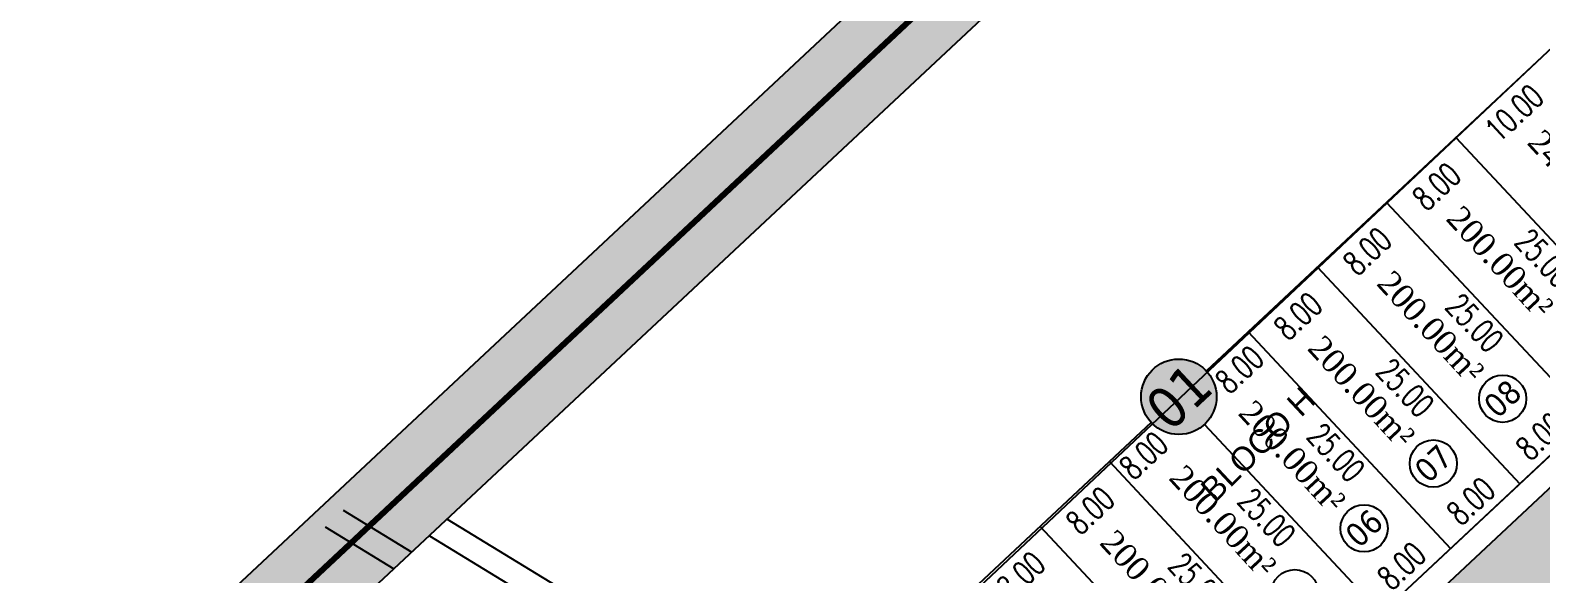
# Model space of a CAD drawing. Header units: metres. Extents: x 437145 to 437701, y 9614495 to 9615043.
# Drawn here: x 437145.4 to 437272.8, y 9614732.3 to 9614778.1 of the extents above; entities that cross this region are included whole.
import ezdxf

# ---------------------------------------------------------------- set-up
doc = ezdxf.new("R2010")
doc.units = ezdxf.units.M
doc.header["$PDMODE"] = 35
doc.header["$PDSIZE"] = 0.1
doc.linetypes.add('HIDDEN', pattern=[9.524999999999995, 6.349999999999998, -3.174999999999998])
for name, color, linetype in [('ADUTORA', 90, 'Continuous'), ('Auxiliar', 7, 'Continuous'), ('COTAS', 10, 'Continuous'), ('Layer3', 1, 'Continuous'), ('M_FIO', 32, 'Continuous'), ('ÁREA', 7, 'Continuous')]:
    doc.layers.add(name, color=color, linetype=linetype)
doc.styles.add('ARIAL', font='arial.ttf')
doc.styles.add('COTAS', font='romans.shx', dxfattribs={"width": 0.7})
doc.styles.add('symplex', font='simplex.shx', dxfattribs={"bigfont": 'bigfont.shx'})
doc.styles.add('tahoma', font='tahoma.ttf')
doc.styles.add('ÁREA', font='times.ttf', dxfattribs={"height": 2})
doc.dimstyles.new('C-75', dxfattribs={"dimtxt": 2, "dimasz": 0.2, "dimexe": 0, "dimexo": 0, "dimgap": 1, "dimtad": 0, "dimzin": 4, "dimdsep": 46, "dimtxsty": 'COTAS', "dimblk1": 'BOL-COT', "dimblk2": 'BOL-COT', "dimsah": 1, "dimcen": 0.1, "dimse1": 1, "dimse2": 1, "dimsd1": 1, "dimsd2": 1, "dimclrd": 8, "dimclre": 256, "dimaunit": 1, "dimadec": 3, "dimazin": 0, "dimtfac": 0.5, "dimtix": 1, "dimtmove": 0, "dimatfit": 3, "dimldrblk": 'BOL-COT', "dimfxl": 1, "dimtolj": 1, "dimtzin": 0, "dimarcsym": 0})

# ---------------------------------------------------------------- blocks, each defined once
blk = doc.blocks.new('*D224')
at = {"layer": 'Defpoints', "color": 0, "transparency": 16777216}
for p in [(2461.771410640294, 1186.543914005491), (2460.249715135805, 1161.54385989643), (2461.772299326165, 1161.543914020392)]:
    blk.add_point(p, dxfattribs=at)
at = {"layer": 'Layer3', "transparency": 16777216, "insert": (2460.24927079287, 1174.043859888979), "char_height": 2, "attachment_point": 5, "rotation": 270.00203671798795, "style": 'COTAS'}
blk.add_mtext('\\A1;25.00', dxfattribs=at)
blk = doc.blocks.new('BOL-COT')
at = {"layer": 'COTAS'}
for p, q in [((-1.999999999999943, 8.53e-14), (2, 8.53e-14)), ((0, -2.999999999999971), (0, 3.000000000000028))]:
    blk.add_line(p, q, dxfattribs=at)
blk.add_circle((0, 0), 0.4, dxfattribs=at)
blk = doc.blocks.new('*D225')
at = {"layer": 'Defpoints', "color": 0, "transparency": 16777216}
for p in [(2453.771410644544, 1186.543629626143), (2461.771410640294, 1186.543914005491), (2461.771478325903, 1184.639820520166)]:
    blk.add_point(p, dxfattribs=at)
at = {"layer": 'Layer3', "transparency": 16777216, "insert": (2457.771478328028, 1184.639678330491), "char_height": 2, "attachment_point": 5, "rotation": 0.0020367170540038534, "style": 'COTAS'}
blk.add_mtext('\\A1;8.00', dxfattribs=at)
blk = doc.blocks.new('*D227')
at = {"layer": 'Defpoints', "color": 0, "transparency": 16777216}
for p in [(2469.771410637384, 1186.544218823645), (2468.249715125793, 1161.544164718358), (2469.77229932244, 1161.544218842271)]:
    blk.add_point(p, dxfattribs=at)
at = {"layer": 'Layer3', "transparency": 16777216, "insert": (2468.249270783266, 1174.044164709045), "char_height": 2, "attachment_point": 5, "rotation": 270.00203671612064, "style": 'COTAS'}
blk.add_mtext('\\A1;25.00', dxfattribs=at)
blk = doc.blocks.new('*D228')
at = {"layer": 'Defpoints', "color": 0, "transparency": 16777216}
for p in [(2461.771410641576, 1186.543934449884), (2469.771410637385, 1186.544218823645), (2469.771478321663, 1184.640125349495)]:
    blk.add_point(p, dxfattribs=at)
at = {"layer": 'Layer3', "transparency": 16777216, "insert": (2465.771478323758, 1184.639983162615), "char_height": 2, "attachment_point": 5, "rotation": 0.002036677033337286, "style": 'COTAS'}
blk.add_mtext('\\A1;8.00', dxfattribs=at)
blk = doc.blocks.new('*D230')
at = {"layer": 'Defpoints', "color": 0, "transparency": 16777216}
for p in [(2477.771410632437, 1186.544503208581), (2476.249715128355, 1161.544449097657), (2477.772299318307, 1161.544503221619)]:
    blk.add_point(p, dxfattribs=at)
at = {"layer": 'Layer3', "transparency": 16777216, "insert": (2476.24927078542, 1174.044449091138), "char_height": 2, "attachment_point": 5, "rotation": 270.0020367179878, "style": 'COTAS'}
blk.add_mtext('\\A1;25.00', dxfattribs=at)
blk = doc.blocks.new('*D231')
at = {"layer": 'Defpoints', "color": 0, "transparency": 16777216}
for p in [(2485.772237140143, 1163.293749837536), (2477.772299315979, 1161.544482777226), (2485.772299311963, 1161.544767156574)]:
    blk.add_point(p, dxfattribs=at)
at = {"layer": 'Layer3', "transparency": 16777216, "insert": (2481.772237142152, 1163.293607647862), "char_height": 2, "attachment_point": 5, "rotation": 0.0020367170539408283, "style": 'COTAS'}
blk.add_mtext('\\A1;8.00', dxfattribs=at)
blk = doc.blocks.new('*D232')
at = {"layer": 'Defpoints', "color": 0, "transparency": 16777216}
for p in [(2485.771410627082, 1186.544767143535), (2484.249715119449, 1161.544713032672), (2485.772299311962, 1161.544767156574)]:
    blk.add_point(p, dxfattribs=at)
at = {"layer": 'Layer3', "transparency": 16777216, "insert": (2484.24927077701, 1174.044713026153), "char_height": 2, "attachment_point": 5, "rotation": 270.00203671571995, "style": 'COTAS'}
blk.add_mtext('\\A1;25.00', dxfattribs=at)
blk = doc.blocks.new('*D233')
at = {"layer": 'Defpoints', "color": 0, "transparency": 16777216}
for p in [(2493.772237134322, 1163.29405466314), (2485.772299310391, 1161.544787599105), (2493.772299306142, 1161.545071978453)]:
    blk.add_point(p, dxfattribs=at)
at = {"layer": 'Layer3', "transparency": 16777216, "insert": (2489.772237136447, 1163.293912473466), "char_height": 2, "attachment_point": 5, "rotation": 0.0020367170540038534, "style": 'COTAS'}
blk.add_mtext('\\A1;8.00', dxfattribs=at)
blk = doc.blocks.new('*D234')
at = {"layer": 'Defpoints', "color": 0, "transparency": 16777216}
for p in [(2493.771410620329, 1186.545071963552), (2492.24971511392, 1161.545017854494), (2493.772299306142, 1161.545071978453)]:
    blk.add_point(p, dxfattribs=at)
at = {"layer": 'Layer3', "transparency": 16777216, "insert": (2492.249270771014, 1174.045017847044), "char_height": 2, "attachment_point": 5, "rotation": 270.0020367178546, "style": 'COTAS'}
blk.add_mtext('\\A1;25.00', dxfattribs=at)
blk = doc.blocks.new('*D235')
at = {"layer": 'Defpoints', "color": 0, "transparency": 16777216}
for p in [(2485.771410626441, 1186.544787584203), (2493.771410620329, 1186.545071963552), (2493.771478305938, 1184.640978474501)]:
    blk.add_point(p, dxfattribs=at)
at = {"layer": 'Layer3', "transparency": 16777216, "insert": (2489.771478308993, 1184.640836284827), "char_height": 2, "attachment_point": 5, "rotation": 0.002036717054473679, "style": 'COTAS'}
blk.add_mtext('\\A1;8.00', dxfattribs=at)
blk = doc.blocks.new('*D236')
at = {"layer": 'Defpoints', "color": 0, "transparency": 16777216}
for p in [(2501.772237131353, 1163.29433904435), (2493.772299307073, 1161.545071978453), (2501.772299303173, 1161.545356357801)]:
    blk.add_point(p, dxfattribs=at)
at = {"layer": 'Layer3', "transparency": 16777216, "insert": (2497.772237133303, 1163.294196854676), "char_height": 2, "attachment_point": 5, "rotation": 0.0020367170539121807, "style": 'COTAS'}
blk.add_mtext('\\A1;8.00', dxfattribs=at)
blk = doc.blocks.new('*D237')
at = {"layer": 'Defpoints', "color": 0, "transparency": 16777216}
for p in [(2501.771410617302, 1186.545356344763), (2500.24971511002, 1161.545302233839), (2501.772299303173, 1161.545356357801)]:
    blk.add_point(p, dxfattribs=at)
at = {"layer": 'Layer3', "transparency": 16777216, "insert": (2500.249270767085, 1174.04530222732), "char_height": 2, "attachment_point": 5, "rotation": 270.0020367179878, "style": 'COTAS'}
blk.add_mtext('\\A1;25.00', dxfattribs=at)
blk = doc.blocks.new('*D238')
at = {"layer": 'Defpoints', "color": 0, "transparency": 16777216}
for p in [(2493.771410622425, 1186.545071967277), (2501.771410617303, 1186.545356344763), (2501.771478302468, 1184.641262866888)]:
    blk.add_point(p, dxfattribs=at)
at = {"layer": 'Layer3', "transparency": 16777216, "insert": (2497.771478305028, 1184.641120678145), "char_height": 2, "attachment_point": 5, "rotation": 0.002036703714005118, "style": 'COTAS'}
blk.add_mtext('\\A1;8.00', dxfattribs=at)
blk = doc.blocks.new('*D240')
at = {"layer": 'Defpoints', "color": 0, "transparency": 16777216}
for p in [(2509.771410611307, 1186.545640722248), (2508.249715102802, 1161.545586609582), (2509.772299295198, 1161.545640733424)]:
    blk.add_point(p, dxfattribs=at)
at = {"layer": 'Layer3', "transparency": 16777216, "insert": (2508.249270760857, 1174.045586603993), "char_height": 2, "attachment_point": 5, "rotation": 270.00203671345196, "style": 'COTAS'}
blk.add_mtext('\\A1;25.00', dxfattribs=at)
blk = doc.blocks.new('*D241')
at = {"layer": 'Defpoints', "color": 0, "transparency": 16777216}
for p in [(2501.771410615323, 1186.5453563429), (2509.771410611307, 1186.545640722248), (2509.771478296916, 1184.641547233197)]:
    blk.add_point(p, dxfattribs=at)
at = {"layer": 'Layer3', "transparency": 16777216, "insert": (2505.771478298923, 1184.641405043523), "char_height": 2, "attachment_point": 5, "rotation": 0.0020367170539408283, "style": 'COTAS'}
blk.add_mtext('\\A1;8.00', dxfattribs=at)
blk = doc.blocks.new('*D243')
at = {"layer": 'Defpoints', "color": 0, "transparency": 16777216}
for p in [(2519.771410604265, 1186.545996193174), (2518.249715095643, 1161.545942082317), (2519.772299289029, 1161.545996206212)]:
    blk.add_point(p, dxfattribs=at)
at = {"layer": 'Layer3', "transparency": 16777216, "insert": (2518.24927075326, 1174.045942075798), "char_height": 2, "attachment_point": 5, "rotation": 270.0020367154532, "style": 'COTAS'}
blk.add_mtext('\\A1;25.00', dxfattribs=at)
blk = doc.blocks.new('*D244')
at = {"layer": 'Defpoints', "color": 0, "transparency": 16777216}
for p in [(2509.771410611307, 1186.545640722248), (2519.77141060636, 1186.545946695241), (2519.771467327558, 1184.692149143997)]:
    blk.add_point(p, dxfattribs=at)
at = {"layer": 'Layer3', "transparency": 16777216, "insert": (2514.771467330032, 1184.6919961575), "char_height": 2, "attachment_point": 5, "rotation": 0.0017530961168565568, "style": 'COTAS'}
blk.add_mtext('\\A1;10.00', dxfattribs=at)
blk = doc.blocks.new('*D857')
at = {"layer": 'Defpoints', "color": 0, "transparency": 16777216}
for p in [(2477.750999252511, 1185.862405460659), (2485.750999247097, 1185.862669397476), (2485.751036801012, 1184.724399520879)]:
    blk.add_point(p, dxfattribs=at)
at = {"layer": 'Layer3', "transparency": 16777216, "insert": (2483.088947931387, 1184.724311692971), "char_height": 2, "attachment_point": 5, "rotation": 0.0018903082142516224, "style": 'COTAS'}
blk.add_mtext('\\A1;8.00', dxfattribs=at)
blk = doc.blocks.new('*D858')
at = {"layer": 'Defpoints', "color": 0, "transparency": 16777216}
for p in [(2466.889901279728, 1186.083282564166), (2474.889901274373, 1186.083546499121), (2474.889938828024, 1184.945276610728)]:
    blk.add_point(p, dxfattribs=at)
at = {"layer": 'Layer3', "transparency": 16777216, "insert": (2472.22784995779, 1184.94518878344), "char_height": 2, "attachment_point": 5, "rotation": 0.001890294874023704, "style": 'COTAS'}
blk.add_mtext('\\A1;8.00', dxfattribs=at)
blk = doc.blocks.new('atutu')
h = blk.add_hatch(color=252)
h.dxf.hatch_style = 1
h.paths.add_polyline_path([(2863.27140678136, 1159.558238957408), (2832.441365581961, 1159.557143029156), (2829.269912204845, 1162.728995614085), (2829.271411739139, 1186.557193566445), (2822.271411752119, 1186.556761926371), (2822.269912194019, 1162.728213547128), (2819.09828051572, 1159.556668717745), (2712.443942977023, 1159.552877426478), (2709.272258869338, 1162.724336050782), (2709.271411981923, 1186.548470260906), (2702.271411822259, 1186.552842710498), (2702.272258873936, 1162.724087221879), (2699.100800246664, 1159.552403111342), (2531.943943363696, 1159.546461113128), (2528.772258974577, 1162.717918372113), (2528.771411935881, 1186.546327062282), (2521.771411945776, 1186.546083545643), (2521.772258983716, 1162.717701955098), (2518.600845955045, 1159.545986803579), (2436.443943144952, 1159.54306633431), (2433.2734401203, 1162.71334396522), (2433.272602327134, 1186.281645370978), (2426.272602420324, 1186.281645370978), (2426.281634772279, 928.7582939084205), (2433.281757170125, 928.7429307180973), (2433.279530455964, 991.3835418525669), (2436.438828028122, 994.5430630039009), (2521.436665092793, 994.5460849482151), (2521.436663749652, 994.5460745378914), (2524.218322191311, 994.5462978762192), (2531.21832219556, 994.5462978762192), (2534.779809492489, 994.5465489349843), (2534.768827719056, 994.5465589541527), (2792.106664956047, 994.5557081423284), (2795.278350587318, 991.384248027909), (2795.280577226275, 928.7558006759319), (2802.280577230408, 928.7558006759319), (2802.278350192495, 991.3954800054016), (2805.438827599015, 994.5561821426782), (2853.117648044625, 994.5578772801491), (2856.278350169154, 991.3973998952242), (2856.280577190186, 928.7582247092904), (2863.271366820345, 928.7582182477745)])
h.paths.add_polyline_path([(2612.272733265674, 1149.377741661254), (2612.277876275673, 1004.720887549552), (2609.106416146004, 1001.549201898608), (2561.449562127493, 1001.547507541585), (2558.277876297152, 1004.718967855308), (2558.272733288899, 1149.375821790058), (2561.444193402853, 1152.547507431689), (2609.101047624275, 1152.549201786849)], flags=16)
h.paths.add_polyline_path([(2619.272733261599, 1149.377990736025), (2622.444193176891, 1152.549676178354), (2670.101047609316, 1152.551370531651), (2673.272733240237, 1149.379910415369), (2673.277876248957, 1004.723056471306), (2670.106415938784, 1001.551370641547), (2622.449562099786, 1001.549676290113), (2619.277876271133, 1004.721136598247)], flags=16)
h.paths.add_polyline_path([(2551.272733292741, 1149.375572922039), (2551.277876301635, 1004.71871880475), (2548.106416166318, 1001.54703315008), (2500.449561969459, 1001.545338791195), (2497.277876336617, 1004.716798911202), (2497.27273331678, 1149.373653047118), (2500.444193430443, 1152.545338683161), (2548.101047658676, 1152.547033038321)], flags=16)
h.paths.add_polyline_path([(2680.272733235522, 1149.38015928525), (2683.444193349302, 1152.551844926882), (2731.101047563856, 1152.553539282042), (2734.272733212822, 1149.382079150859), (2734.277876221657, 1004.725225419137), (2731.106415716897, 1001.553539395663), (2683.449562278367, 1001.551845034915), (2680.27787624494, 1004.723305547941)], flags=16)
h.paths.add_polyline_path([(2490.272733319516, 1149.373404180962), (2490.27787634011, 1004.716550035733), (2487.106416225748, 1001.544864403415), (2436.452177504509, 1001.543063480738), (2433.279056522612, 1004.715958876866), (2433.27391435121, 1149.372558730054), (2436.44419347503, 1152.54306327771), (2487.101047690341, 1152.544864293519)], flags=16)
h.paths.add_polyline_path([(2741.272733208806, 1149.382328035641), (2744.444193322643, 1152.554013671684), (2792.101047538128, 1152.555708026844), (2795.272733186803, 1149.384247895661), (2795.277876196395, 1004.727393774647), (2792.106416082732, 1001.555708140466), (2744.449562452292, 1001.55401378158), (2741.277876218456, 1004.725474493909)], flags=16)
h.paths.add_polyline_path([(2802.272733183892, 1149.384496780443), (2805.444193296857, 1152.556182418349), (2853.101047503611, 1152.557876775372), (2856.272733159736, 1149.386416634875), (2856.277876169678, 1004.729562517586), (2853.106416056015, 1001.557876883405), (2805.449561822776, 1001.556182530108), (2802.277876191855, 1004.727642640802)], flags=16)
at = {"layer": 'Layer3', "ltscale": 5}
h = blk.add_hatch(dxfattribs=at)
h.set_pattern_fill('AR-SAND', color=49, scale=0.1)
h.set_pattern_definition([(37.50000000000001, (-475087.5949620029, -9591321.841822851), (-0.0062993358109608, 0.1926823769013159), [0, -0.152, 0, -0.17, 0, -0.1625]), (7.499999999999999, (-475087.5949620029, -9591321.841822851), (0.1769776705267727, 0.282214606522974), [0, -0.082, 0, -0.137, 0, -0.0525]), (327.5, (-475087.7179620029, -9591321.841822851), (0.3114141861751495, 0.0005659053536965), [0, -0.05, 0, -0.18, 0, -0.235]), (317.5, (-475087.7179620029, -9591321.841822851), (0.3006126604572294, 0.087767556493425), [0, -0.025, 0, -0.118, 0, -0.135])])
h.paths.add_polyline_path([(2864.465890253394, 1229.158218192268), (2384.964919384127, 1229.158218192268), (2384.964919384127, 1225.230022257525), (2864.465890253394, 1225.158218192268)])
h.paths.add_polyline_path([(2864.465890253394, 1225.158218192268), (2384.964919384127, 1225.230022257525), (2384.964919384127, 1221.158218192267), (2864.465890253394, 1221.158218192267)])
at = {"layer": 'Layer3'}
h = blk.add_hatch(color=101, dxfattribs=at)
h.dxf.hatch_style = 1
h.set_gradient(color1=(131, 236, 156), color2=(83, 228, 117), one_color=1, tint=0.6100000143051147)
h.paths.add_polyline_path([(2480.085511452193, 1184.359383661631, 1), (2475.457309813786, 1188.729622749943, 1)])
at = {"layer": 'Layer3', "color": 0}
for p, q in [((2461.771410639014, 1186.543934494588), (2461.772299326165, 1161.543914020392)), ((2469.771410636046, 1186.544218872073), (2469.772299322149, 1161.544198401603)), ((2485.771410625859, 1186.544787630769), (2485.772299311963, 1161.544767156574)), ((2493.771410620912, 1186.545072011981), (2493.772299307771, 1161.545051537785)), ((2501.771410616721, 1186.545356391329), (2501.772299302708, 1161.545335913408)), ((2509.771410610725, 1186.545640772539), (2509.77229929677, 1161.545620290893)), ((2477.7715237709, 1183.361746512684), (2477.772299318016, 1161.544482779089))]:
    blk.add_line(p, q, dxfattribs=at)
at = {"layer": 'Layer3', "color": 9}
for points in [[(2384.964919384127, 1229.158218192268), (2864.465890253394, 1229.158218192268)], [(2384.964919384127, 1221.158218192267), (2864.465890253394, 1221.158218192267)]]:
    blk.add_lwpolyline(points, dxfattribs=at)
at = {"layer": 'Layer3', "color": 0}
for points in [[(2419.748503233097, 1227.712133059609), (2421.568901361456, 1221.158218192267)], [(2425.656776719343, 1221.158218192267), (2435.271410654497, 1186.542992374259)], [(2474.588674385474, 1186.544390239152), (2435.271410653799, 1186.542992377985)], [(2702.797284304887, 1186.552503822702), (2480.954146878236, 1186.544616554263)], [(2437.272299338854, 1161.543043107125), (2517.772289972252, 1161.545904670242)]]:
    blk.add_lwpolyline(points, dxfattribs=at)
at = {"layer": 'Layer3', "color": 40, "linetype": 'HIDDEN', "const_width": 0.5}
blk.add_lwpolyline([(2384.964919384127, 1225.230022257525), (2864.465890253394, 1225.158218192268)], dxfattribs=at)
at = {"layer": 'Layer3', "color": 0}
for centre, radius in [((2477.771410631098, 1186.544482764188), 3.182736247992434), ((2473.613423946396, 1167.766741160634), 1.990958139869911), ((2481.613423939818, 1167.767005093726), 1.990958139869911), ((2489.613423934288, 1167.767309917468), 1.990958139869911), ((2497.613423931203, 1167.767594294953), 1.990958139869911)]:
    blk.add_circle(centre, radius, dxfattribs=at)
at = {"layer": 'M_FIO'}
for points in [[(2417.677099616466, 1227.712133059609), (2419.497497744766, 1221.158218192267)], [(2423.585373102478, 1221.158218192267), (2433.272600983992, 1186.281634960654)], [(2436.443941801985, 1159.543055923986), (2518.600844612834, 1159.545976393256)], [(2436.443941803091, 1159.543055923986), (2518.600844613941, 1159.545976393256)]]:
    blk.add_lwpolyline(points, dxfattribs=at)
at = {"layer": 'ADUTORA', "color": 7, "style": 'symplex'}
blk.add_text('RUA PROJETADA K', height=3.284297485517897, rotation=270.0256716937466, dxfattribs=at).set_placement((2523.682582171599, 1214.658218192268))
at = {"layer": 'Layer3', "color": 1, "insert": (2477.771410632553, 1186.544503210443), "char_height": 3.499999999999999, "attachment_point": 5, "rotation": 0.0020370548664193034, "style": 'tahoma'}
blk.add_mtext('\\A1;01', dxfattribs=at)
at = {"layer": 'Layer3', "color": 5, "char_height": 1.999999999999999, "attachment_point": 5, "rotation": 0.0020370548664193034, "style": 'tahoma'}
for s, insert in [('\\A1;06', (2481.613423938014, 1167.767005088139)), ('\\A1;07', (2489.613423934347, 1167.767309917468)), ('\\A1;08', (2497.61342393132, 1167.767594291228))]:
    blk.add_mtext(s, dxfattribs=dict(at, insert=insert))
at = {"layer": 'ÁREA', "linetype": 'Continuous', "lineweight": -2, "extrusion": (-0.0006588081243978001, -0.02622673469559521, 0.9996558029437245), "style": 'ÁREA'}
for p in [(2433.909302078378, 1243.091674321993, -37.13755957384726), (2441.9067721318, 1243.292783732755, -37.1428374971001), (2449.904242689671, 1243.493872695604, -37.14811488424115), (2457.901712217979, 1243.695002523931, -37.15339334385748), (2465.89918226996, 1243.896111917883, -37.15867126704767), (2473.896652312026, 1244.097221317178, -37.1639491902616)]:
    blk.add_text('200.00m²', height=1.999999999999999, rotation=270.9999999799873, dxfattribs=at).set_placement(p)
at = {"layer": 'ÁREA', "linetype": 'Continuous', "lineweight": -2, "extrusion": (-0.0006588081243978, -0.0262267346955952, 0.9996558029437244), "style": 'ÁREA'}
blk.add_text('248.00m²', height=1.999999999999999, rotation=270.9999999799873, dxfattribs=at).set_placement((2483.282407347876, 1244.345186634697, -37.17045680243707))
at = {"layer": 'Layer3', "color": 0}
for p1, p2, distance, picture, middle in [((2453.771410644544, 1186.543629626143), (2461.771410640295, 1186.543914005491), -1.904093486527917, '*D225', (2457.771478328028, 1184.639678330491)), ((2461.771410640295, 1186.543914005491), (2461.772299326165, 1161.543914020392), -1.5225841913217781, '*D224', (2460.24927079287, 1174.043859888979)), ((2461.771410641575, 1186.543934449884), (2469.771410637384, 1186.544218823645), -1.9040934753529084, '*D228', (2465.771478323758, 1184.639983162615)), ((2469.771410637384, 1186.544218823645), (2469.77229932244, 1161.544218842271), -1.5225841976091132, '*D227', (2468.249270783266, 1174.044164709045)), ((2477.771410632437, 1186.544503208581), (2477.772299318307, 1161.544503221619), -1.5225841909138698, '*D230', (2476.24927078542, 1174.044449091138)), ((2485.771410627082, 1186.544767143536), (2485.772299311963, 1161.544767156574), -1.5225841934759141, '*D232', (2484.24927077701, 1174.044713026153)), ((2485.771410626441, 1186.544787584203), (2493.771410620329, 1186.545071963552), -1.9040934902538895, '*D235', (2489.771478308993, 1184.640836284827)), ((2493.771410620329, 1186.545071963552), (2493.772299306142, 1161.545071978453), -1.522584193183968, '*D234', (2492.249270771014, 1174.045017847044)), ((2493.771410622425, 1186.545071967277), (2501.771410617303, 1186.545356344763), -1.904093479078003, '*D238', (2497.771478305028, 1184.641120678145)), ((2501.771410617303, 1186.545356344763), (2501.772299303173, 1161.545356357801), -1.5225841941148364, '*D237', (2500.249270767085, 1174.04530222732)), ((2501.771410615324, 1186.5453563429), (2509.771410611307, 1186.545640722248), -1.904093490254117, '*D241', (2505.771478298923, 1184.641405043523)), ((2509.771410611307, 1186.545640722248), (2509.772299295199, 1161.545640733424), -1.5225841933590418, '*D240', (2508.249270760857, 1174.045586603993)), ((2509.771410611307, 1186.545640722248), (2519.77141060636, 1186.545946695241), -1.853797552111573, '*D244', (2514.771467330032, 1184.6919961575)), ((2519.771410604264, 1186.545996193173), (2519.772299289029, 1161.545996206212), -1.5225841943481193, '*D243', (2518.24927075326, 1174.045942075798)), ((2477.772299315979, 1161.544482777226), (2485.772299311963, 1161.544767156574), 1.7489826820671956, '*D231', (2481.772237142152, 1163.293607647862)), ((2485.772299310391, 1161.544787599105), (2493.772299306142, 1161.545071978453), 1.748982685792031, '*D233', (2489.772237136447, 1163.293912473466)), ((2493.772299307073, 1161.545071978453), (2501.772299303173, 1161.545356357801), 1.748982687653994, '*D236', (2497.772237133303, 1163.294196854676))]:
    dim = blk.add_aligned_dim(p1=p1, p2=p2, distance=distance, dimstyle='C-75', dxfattribs=at)
    dim.commit()
    dim.dimension.update_dxf_attribs({"geometry": picture, "text_midpoint": middle})
for base, p1, p2, angle, picture, middle in [((2474.889938828024, 1184.945276610728), (2466.889901279728, 1186.083282564166), (2474.889901274373, 1186.083546499121), 0.0018902948740200914, '*D858', (2472.22784995779, 1184.94518878344)), ((2485.751036801012, 1184.724399520879), (2477.75099925251, 1185.862405460659), (2485.750999247097, 1185.862669397476), 0.001890308210990282, '*D857', (2483.088947931387, 1184.724311692971))]:
    dim = blk.add_linear_dim(base=base, p1=p1, p2=p2, angle=angle, dimstyle='C-75', dxfattribs=at)
    dim.commit()
    dim.dimension.update_dxf_attribs({"geometry": picture, "text_midpoint": middle, "dimtype": 129})

msp = doc.modelspace()

# ---------------------------------------------------------------- linework, layer by layer
at = {"layer": 'Auxiliar', "color": 2, "linetype": 'Continuous', "lineweight": -3}
for p, q in [((437211.4214122531, 9614717.973984528), (437272.9701835289, 9614775.874338957)), ((437229.7773808925, 9614701.268670443), (437288.5800917471, 9614756.244115498))]:
    msp.add_line(p, q, dxfattribs=at)

# ---------------------------------------------------------------- block references
at = {"rotation": 43.07140519794264}
msp.add_blockref('atutu', (436242.5698856535, 9612188.321055599), dxfattribs=at)

# ---------------------------------------------------------------- texts
at = {"layer": 'ADUTORA', "color": 7, "extrusion": (0.2523981432401358, 0.1002419811213371, 0.9624171250085908), "style": 'ARIAL'}
msp.add_text('BLOCO H', height=2, rotation=292.2865637495469, dxfattribs=at).set_placement((8774397.253376964, -3806639.784118834, 1074160.312687436))

doc.saveas('drawing.dxf')
